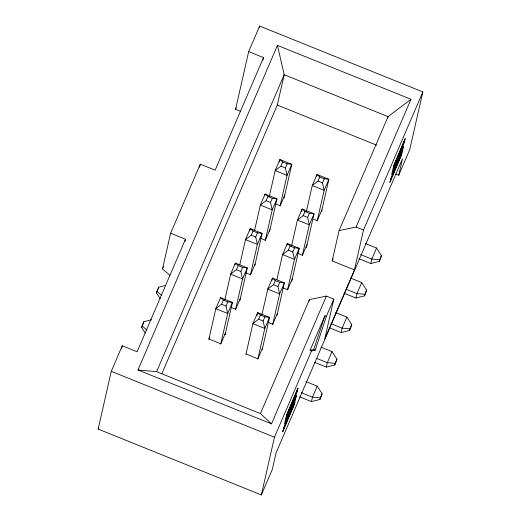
<?xml version="1.0" encoding="UTF-8"?>
<svg xmlns="http://www.w3.org/2000/svg" width="521" height="521" viewBox="0 0 521 521"><rect width="100%" height="100%" fill="white"/><g stroke="black" fill="none" stroke-linecap="round" stroke-linejoin="round"><path stroke-width="0.78" d="M398.741 175.219L402.492 158.723L276.071 452.905L272.32 469.401L261.34 494.95L98.156 429.07L111.279 371.336L122.259 345.781L137.095 351.773L185.463 239.211L170.627 233.219L200.305 164.167L215.14 170.152L263.515 57.59L248.68 51.599L259.66 26.05L422.844 91.93L409.721 149.664L398.741 175.219L395.739 174.001M121.536 348.946L122.259 345.781M145.32 333.153L141.66 327.507L143.816 321.717L151.52 319.777M143.816 321.717L141.66 327.507M160.162 298.624L156.502 292.978L156.873 291.33L158.658 287.188L165.587 285.443M169.918 275.231L162.506 268.96L170.627 233.219M158.28 288.836L158.658 287.188M199.602 167.274L200.305 164.167M184.922 241.588L185.463 239.211M240.826 111.461L235.564 109.338L248.68 51.599M259.302 27.633L259.66 26.05M262.975 59.967L263.515 57.59M208.862 339.308L215.824 308.673L220.572 297.621L232.438 302.414L225.124 334.625M224.772 300.07L230.66 274.144L235.414 263.098L247.28 267.885L239.784 300.877M235.056 264.668L235.414 263.098L238.195 265.573L242.649 267.371L247.28 267.885L242.532 278.937L235.57 309.572M220.735 344.101L227.69 313.466L232.438 302.414L227.807 301.9L223.359 300.103L220.572 297.621M239.79 264.753L245.502 239.614L250.249 228.569L262.115 233.356L254.802 265.567M225.092 334.606L225.43 333.108L220.832 343.808L208.967 339.021L209.579 337.595M161.875 373.655L277.302 105.06L284.192 74.718L277.459 45.392L410.971 99.29L356.071 227.045L339.073 230.582L332.177 260.923L354.43 269.911L324.752 338.963L333.811 299.1L326.393 296.104L309.396 299.64L260.428 413.583L271.493 423.86L326.393 296.104M249.715 230.927L250.249 228.569L253.037 231.044L257.485 232.841L262.115 233.356L257.367 244.408L250.406 275.042M254.626 230.223L260.337 205.085L265.085 194.04L276.957 198.833L269.461 231.825M264.733 195.609L265.085 194.04L267.872 196.515L272.327 198.312L276.957 198.833L272.209 209.878L265.248 240.513M269.285 196.482L275.179 170.562L279.927 159.511L291.793 164.304L284.101 197.993M279.393 161.868L279.927 159.511L282.714 161.985L287.162 163.783L291.793 164.304L287.045 175.349L280.083 205.984M245.951 354.28L252.913 323.645L257.661 312.6L269.526 317.387L262.213 349.598M256.944 315.739L257.661 312.6L260.448 315.075L264.896 316.872L269.526 317.387L264.779 328.438L257.817 359.073M261.861 315.042L267.748 289.116L272.496 278.071L284.368 282.857L277.048 315.068M271.962 280.422L272.496 278.071L275.283 280.545L279.738 282.343L284.368 282.857L279.614 293.909L272.659 324.544M276.879 279.725L282.59 254.587L287.338 243.541L299.204 248.328L291.708 281.32M286.98 245.111L287.338 243.541L290.125 246.016L294.573 247.814L299.204 248.328L294.456 259.38L287.494 290.015M291.539 245.984L297.426 220.057L302.173 209.012L314.039 213.805L306.368 247.579M301.639 211.37L302.173 209.012L304.961 211.487L309.409 213.284L314.039 213.805L309.292 224.851L302.336 255.485M306.374 211.454L312.261 185.535L317.015 174.483L328.881 179.276L321.561 211.48L321.874 209.963L317.269 220.67L313.564 219.172M316.657 176.052L317.015 174.483L319.796 176.958L324.251 178.755L328.881 179.276L324.134 190.321L317.172 220.956M261.34 494.95L274.456 437.21L311.551 350.893L315.205 350.223L326.393 316.364L333.811 299.1M309.044 301.197L309.396 299.64M282.988 430.463L282.714 431.844L294.521 403.723L283.02 430.476M296.267 395.862L294.834 402.355L283.333 429.115L293.668 404.42L294.521 400.669L284.492 424.003L285.931 417.51L297.465 390.763L287.091 415.445L286.237 419.197L296.306 395.875L286.237 419.197M286.276 416.162L298.051 388.021L286.237 416.142L297.778 389.402M286.276 419.21L287.091 415.445M299.542 396.8L311.447 401.606L312.45 397.21L317.198 386.159L306.035 381.652M314.384 362.271L326.289 367.077L327.286 362.681L332.033 351.629L320.877 347.123M311.447 401.606L319.92 399.477L322.076 393.681L317.198 386.159M322.076 393.681L319.92 399.477M387.683 118.195L388.041 116.639L410.971 99.29M354.43 269.911L363.489 230.041L422.844 91.93M329.22 327.742L341.125 332.548L342.128 328.152L346.875 317.1L335.713 312.593M326.289 367.077L334.762 364.947L336.918 359.151L332.033 351.629M336.918 359.151L334.762 364.947M344.062 293.212L355.967 298.019L356.963 293.623L361.711 282.571L350.555 278.071M341.125 332.548L349.598 330.418L351.753 324.622L346.875 317.1M351.753 324.622L349.598 330.418M358.897 258.69L370.802 263.496L371.805 259.093L376.553 248.042L365.39 243.541M390.19 180.995L389.916 182.376L401.73 154.249L390.229 181.008M401.73 151.201L391.662 174.515L393.134 168.042L404.635 141.282L394.299 165.978L393.446 169.729L403.475 146.394L402.036 152.887L390.503 179.634L400.877 154.952L401.691 151.181L400.877 154.952M393.485 166.694L405.253 138.553L393.446 166.674L404.98 139.934M355.967 298.019L364.44 295.889L366.589 290.093L361.711 282.571M393.485 169.742L394.332 165.997M366.589 290.093L364.44 295.889M370.802 263.496L379.275 261.36L381.431 255.57L376.553 248.042M381.431 255.57L379.275 261.36M324.909 315.765L310.073 350.294L313.72 349.624L324.909 315.765L326.393 316.364M162.506 268.96L163.464 266.732M156.502 292.978L157.987 289.526M98.156 429.07L98.788 427.611M235.564 109.338L236.189 107.88M271.493 423.86L137.98 369.962L277.459 45.392M137.98 369.962L156.587 371.662L284.192 74.718L388.041 116.639L339.073 230.582M227.807 301.9L226.029 306.042L227.69 313.466L215.824 308.673L221.581 304.244L223.359 300.103M242.649 267.371L240.865 271.513L242.532 278.937L230.66 274.144L236.417 269.715L238.195 265.573M257.485 232.841L255.707 236.983L257.367 244.408L245.502 239.614L251.259 235.186L253.037 231.044M272.327 198.312L270.542 202.454L272.209 209.878L260.337 205.085L266.094 200.657L267.872 196.515M287.162 163.783L285.384 167.925L287.045 175.349L275.179 170.562L280.93 166.127L282.714 161.985M240.272 298.579L235.668 309.279L231.962 307.787M255.108 264.049L250.51 274.756L245.319 272.659M269.95 229.52L265.345 240.227L260.897 238.429M284.785 194.991L280.187 205.697L275.733 203.9M264.896 316.872L263.118 321.014L264.779 328.438L252.913 323.645L258.663 319.217L260.448 315.075M279.738 282.343L277.954 286.485L279.614 293.909L267.748 289.116L273.505 284.687L275.283 280.545M294.573 247.814L292.795 251.956L294.456 259.38L282.59 254.587L288.341 250.158L290.125 246.016M309.409 213.284L307.631 217.426L309.292 224.851L297.426 220.057L303.183 215.629L304.961 211.487M324.251 178.755L322.466 182.897L324.134 190.321L312.261 185.535L318.018 181.1L319.796 176.958M262.519 348.08L257.921 358.78L246.049 353.993M277.361 313.551L272.757 324.251L269.051 322.76M292.196 279.022L287.599 289.728L283.144 287.931M307.032 244.492L302.434 255.199L297.986 253.401M332.177 260.923L333.14 258.69M393.446 169.729L403.475 146.394M283.294 429.102L294.834 402.355M390.503 179.634L402.036 152.887M379.653 259.712L371.805 259.093L360.643 254.587M364.811 294.241L356.963 293.623L346.55 289.416M349.975 328.771L342.128 328.152L330.965 323.645M335.133 363.293L327.286 362.681L316.872 358.474M320.298 397.823L312.45 397.21L301.288 392.704M277.302 105.06L376.631 145.157M280.93 166.127L285.384 167.925M318.018 181.1L322.466 182.897M356.071 227.045L363.489 230.041M266.094 200.657L270.542 202.454M303.183 215.629L307.631 217.426M251.259 235.186L255.707 236.983M288.341 250.158L292.795 251.956M236.417 269.715L240.865 271.513M273.505 284.687L277.954 286.485M221.581 304.244L226.029 306.042M258.663 319.217L263.118 321.014M313.72 349.624L315.205 350.223M310.073 350.294L311.551 350.893M156.587 371.662L260.428 413.583M111.279 371.336L274.456 437.21M156.873 291.33L161.77 295.576M142.038 325.859L146.929 330.099"/></g></svg>
